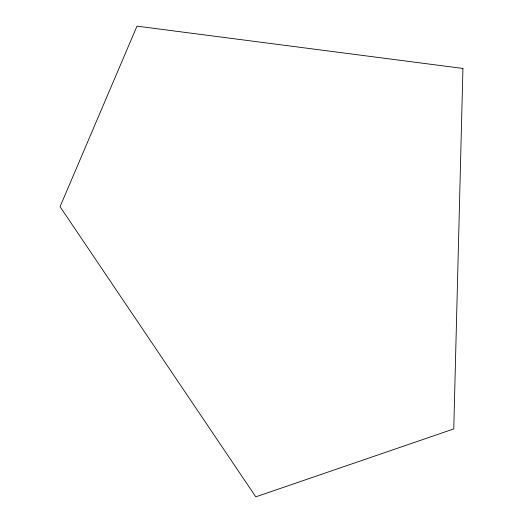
<?xml version="1.0" encoding="UTF-8"?>
<svg xmlns="http://www.w3.org/2000/svg" width="523" height="523" viewBox="0 0 523 523"><rect width="100%" height="100%" fill="white"/><g stroke="black" fill="none" stroke-linecap="round" stroke-linejoin="round"><path stroke-width="0.78" d="M462.94 68.448L453.761 428.925L255.812 496.85L60.06 206.69L136.987 26.15L462.94 68.448"/></g></svg>
